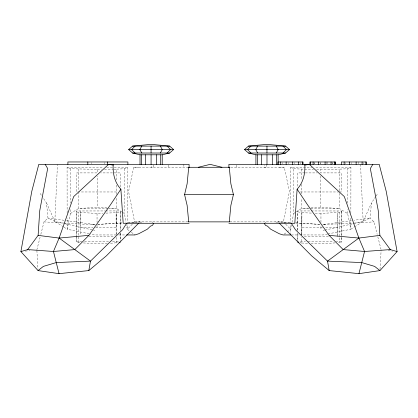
<?xml version="1.0" encoding="UTF-8"?>
<svg xmlns="http://www.w3.org/2000/svg" width="418" height="418" viewBox="0 0 418 418"><rect width="100%" height="100%" fill="white"/><g stroke="black" fill="none" stroke-linecap="round" stroke-linejoin="round"><path stroke-width="0.31" stroke-dasharray="2.09 1.57" d="M106.977 207.918L97.509 207.338L97.504 176.082M67.131 212.929L67.079 167.294L70.328 168.741L97.509 169.389L97.509 172.906L76.734 172.906L76.729 191.966L117.589 191.966M116.45 198.325L116.444 208.493L121.753 211.874M116.455 194.511L116.45 184.343M116.455 179.897L116.47 169.159L124.407 168.741L127.323 167.226L127.26 229.289L130.85 231.933M120.415 186.883L120.436 172.906L100.66 172.906M236.316 167.289L236.316 164.352M301.796 234.733L301.822 215.813M297.825 230.151L297.856 211.821L301.916 212.689L301.848 234.811M320.946 228.656L320.951 225.501M320.951 222.339L320.961 213.488L339.777 212.271L341.569 211.863L341.469 210.975L297.757 210.933L297.71 230.527M337.342 235.277L337.373 213.577M339.411 193.236L339.4 208.493L347.63 213.567L350.854 229.231L328.172 233.913M300.411 191.966L339.411 191.966L339.426 169.149L347.671 168.741L350.921 167.294L350.869 212.929M339.777 212.271L339.62 242.612L338.324 242.696M341.469 210.975L341.365 236.886M341.569 211.863L341.428 242.2L339.62 242.612M347.63 213.567L347.635 209.669M347.64 203.169L347.671 168.741M350.864 218.149L350.854 229.231L354.062 227.199M301.796 234.676L301.806 227.679L322.487 227.763M301.801 226.107L301.827 210.933M337.342 236.583L337.352 227.826L325.073 227.773M337.347 226.138L337.378 210.97M290.719 234.953L290.677 167.226A57.6 4.008 0 0 0 311.959 167.806M297.689 233.056L297.626 241.275L305.453 241.285M297.741 240.266L297.799 233.312M307.491 243.271L301.78 243.03L301.827 237.34M341.36 237.518L341.323 241.311L336.109 241.306M63.4 226.859L54.842 221.441L57.465 164.358M380.014 269.296L381.111 250.513M375.714 196.632L371.477 202.97L370.024 218.034L373.99 221.89L377.172 234.32M79.676 242.696L76.572 242.2L76.531 210.975L105.184 210.944M287.15 231.933L290.74 229.289L291.539 224.884M291.994 222.371L293.593 213.567L293.593 168.741L290.677 167.226M285.233 223.729L283.399 221.874L289.439 191.439L284.266 167.263L229.524 167.294M70.365 209.669L70.37 213.567L67.146 229.231L89.828 233.913M188.476 167.294L133.734 167.263L128.561 191.439L134.601 221.874L132.767 223.729M36.852 249.865L40.191 236.807M40.828 234.32L44.01 221.89L47.976 218.034L46.523 202.97L42.991 197.688M354.6 226.859L363.158 221.441L371.477 202.97M376.069 196.105L377.835 193.466M132.307 224.194L127.26 229.289L126.461 224.884M265.237 222.632L266.198 221.874M284.073 234.2L286.638 232.309M293.593 213.567L295.719 212.213M296.247 211.874L301.556 208.493L308.5 208.07M70.37 213.567L78.6 208.493L97.509 207.338M353.618 223.604L363.158 221.441L370.024 218.034L353.926 220.276M139.884 222.674L142.277 221.874M323.093 230.532L324.363 230.245M325 230.104L352.985 223.75M105.926 213.117L116.084 212.689L120.144 211.821L120.175 230.151M110.509 243.271L117.96 242.659M327.54 234.043L323.13 234.953L301.739 234.953M351.35 220.636L323.02 224.581L353.889 223.05M25.367 251.103L29.835 250.622M335.079 242.905L320.815 243.83L310.663 243.407M311.023 207.918L320.491 207.338L339.4 208.493L310.036 208.493M97.556 224.424L121.988 222.956M128.42 222.569L139.993 221.874L128.316 222.575M64.111 223.05L92.639 224.696L95.231 224.544M97.828 224.388L122.479 222.919M354.537 223.013L373.99 221.89M92.639 224.696L94.98 224.581L66.65 220.636M350.921 167.294L348.283 167.419A57.6 4.008 0 0 1 314.566 167.832M76.431 211.863L78.223 212.271L97.039 213.488L102.755 213.248M107.337 243.407L97.185 243.83L82.921 242.905M97.509 169.389L101.302 169.342M104.463 169.306L113.309 169.201M113.942 169.191L116.47 169.159M316.698 169.342L339.426 169.149M279.261 167.294L284.266 167.263M80.648 227.826L92.927 227.773M95.513 227.763L116.194 227.679M304.701 172.906L297.564 172.906L297.585 186.883M305.323 172.906L317.34 172.906M339.411 191.966L341.26 191.966L341.255 172.906L320.491 172.906L320.491 169.389M107.964 208.493L78.6 208.493L78.589 193.236M108.612 208.493L116.444 208.493L109.5 208.07M309.388 208.493L301.556 208.493L301.55 198.325M105.77 210.944L120.243 210.933L120.29 230.527M134.601 221.874L188.116 221.874M229.884 221.874L283.399 221.874M116.204 234.953L94.87 234.953L90.46 234.043M118.79 234.953L125.254 234.953M291.367 234.953L299.147 234.953M89.06 236.583L113.623 236.583M304.377 236.583L328.94 236.583M81.891 241.306L76.677 241.311L76.64 237.518M84.504 241.306L109.939 241.285M112.546 241.285L119.726 241.28M308.061 241.285L333.496 241.306M133.734 167.263L138.739 167.294M293.593 168.741L304.058 169.191M304.691 169.201L313.537 169.306M301.916 212.689L312.074 213.117M315.245 213.248L320.961 213.488M67.079 167.294L69.717 167.419A57.6 4.008 0 0 0 103.434 167.832M44.01 221.89L63.463 223.013M289.58 222.569L278.007 221.874L289.684 222.575M296.012 222.956L320.444 224.424M295.521 222.919L320.172 224.388M322.769 224.544L325.361 224.696M388.165 250.622L392.633 251.103M64.074 220.276L47.976 218.034L54.842 221.441L64.382 223.604M300.04 242.659L301.78 243.03M65.015 223.75L93 230.104M93.637 230.245L94.907 230.532M275.723 221.874L278.116 222.674M63.938 227.199L67.146 229.231L67.136 218.149M122.281 212.213L124.407 213.567L126.006 222.371M131.362 232.309L134.951 234.953M151.802 221.874L152.763 222.632M285.693 224.194L290.74 229.289M40.165 193.466L42.636 197.16M46.523 202.97L54.842 221.441M377.809 236.807L381.148 249.865M36.888 250.513L37.986 269.296M360.535 164.358L363.158 221.441M78.38 242.612L78.223 212.271M120.311 233.056L120.374 241.275M120.201 233.312L120.259 240.266M116.152 234.811L116.084 212.689M116.173 237.34L116.22 243.03M76.635 236.886L76.531 210.975M116.173 210.933L116.199 226.107M80.622 210.97L80.653 226.138M301.53 169.159L301.545 179.897M301.55 184.343L301.545 194.511M116.178 213.567L116.204 234.676M97.039 213.488L97.049 222.339M97.049 225.501L97.054 228.656M80.627 213.577L80.658 235.334M78.574 169.149L78.579 190.697M70.328 168.741L70.36 203.169M363.639 162.565L363.639 163.757M358.231 161.965L358.231 163.757M351.653 162.565L351.653 163.757M345.676 162.565L345.676 163.757M332.597 162.565L332.597 163.757M332.232 162.565L332.232 163.757M327.184 161.965L327.184 163.757M326.824 161.965L326.824 163.757M320.606 162.565L320.606 163.757M320.496 176.082L320.491 207.338M320.245 162.565L320.245 163.757M314.634 162.565L314.634 163.757M314.268 162.565L314.268 163.757M300.234 162.565L300.234 163.757M294.821 162.565L294.821 163.757M288.248 162.565L288.248 163.757M282.27 162.565L282.27 163.757M266.809 164.358L266.809 167.299L264.275 167.294L264.275 164.943M183.868 164.358L183.868 167.294M168.616 164.943L168.616 167.294M153.725 164.943L153.725 167.294L151.191 167.299L151.191 164.358M124.407 168.741L124.407 213.567M104.364 162.565L104.364 163.757M91.422 162.565L91.422 163.757M127.323 167.226A57.6 4.008 0 0 1 113.691 167.675M112.442 167.702A57.6 4.008 0 0 1 106.041 167.806"/><path stroke-width="0.63" d="M228.897 223.275L294.805 223.275L297.12 189.187C303.186 182.708 305.276 173.752 304.853 165.084L304.858 164.358M151.06 146.112L151.06 153.019M266.961 146.112L266.961 153.019M139.074 222.804L106.454 255.764L88.82 270.577L59.048 273.654L38.059 270.592L20.9 251.584L27.677 249.588L38.122 235.381L39.762 210.557L47.662 168.548L45.186 164.358M229.283 221.874L230.867 205.41L233.427 194.584L230.867 183.758L229.283 167.294L228.897 167.299L228.897 164.358L310.135 164.358M88.82 270.577L90.481 261.109L122.61 229.681L126.664 223.275M20.9 251.584L31.773 191.402L38.79 164.358L189.103 164.358L189.103 167.299L188.476 167.294L229.529 167.263L228.897 167.299M188.717 221.874L187.133 205.41L184.573 194.584L187.133 183.758L188.717 167.294L189.103 167.299M278.926 222.804L311.546 255.764L329.18 270.577L358.952 273.654L364.548 251.479L358.869 238.067L344.317 196.596L309.383 164.358L304.853 165.084M59.048 273.654L53.452 251.479L59.131 238.067L73.683 196.596L108.617 164.358L113.147 165.084C112.724 173.752 114.814 182.708 120.88 189.187L123.195 223.275L189.103 223.275M160.334 153.019L162.294 149.566L160.34 146.112M276.235 153.019L278.195 149.566L276.246 146.112M141.791 146.112L139.821 149.566L141.801 153.019M257.697 146.112L255.722 149.566L257.702 153.019M372.814 164.358L370.338 168.548L378.238 210.557L379.878 235.381L390.323 249.588L397.1 251.584L379.941 270.592L358.952 273.654M153.725 223.384L152.445 225.417L150.564 226.101L147.329 229.195L138.739 233.746L134.951 234.953L126.549 234.953M120.88 189.187L110.415 204.851L88.882 235.36L74.822 249.588L53.452 251.479L27.677 249.588M135.024 146.112L131.618 149.566L135.035 153.019M167.137 153.019L170.544 149.566L167.148 146.112M250.925 146.112L247.524 149.566L250.941 153.019M283.038 153.019L286.445 149.566L283.054 146.112M128.645 149.566L132.569 146.112L151.112 144.346L169.661 146.112L173.585 149.566L169.651 153.019L162.221 154.796L140.009 154.796L132.579 153.019L128.645 149.566L173.585 149.566M244.546 149.566L248.47 146.112L267.018 144.346L285.567 146.112L289.491 149.566L285.551 153.019L278.127 154.796L255.91 154.796L248.485 153.019L244.546 149.566L289.491 149.566M38.059 270.592L43.362 266.391L56.263 262.567L90.481 261.109L59.131 238.067L38.122 235.381M379.878 235.381L358.869 238.067L327.519 261.109L329.18 270.577M198.32 167.294L210.134 164.358L221.942 167.294M119.114 242.414L120.274 242.163M59.131 238.067L88.882 235.36M390.323 249.588L364.548 251.479L343.178 249.588L329.118 235.36L307.585 204.851L297.12 189.187M132.569 146.112L169.661 146.112M248.47 146.112L285.567 146.112M132.579 153.019L169.651 153.019M248.485 153.019L285.551 153.019M184.573 194.584L233.427 194.584M188.476 221.874L229.524 221.874M290.719 234.953L283.049 234.953L279.261 233.746L270.671 229.195L267.436 226.101L265.555 225.417L264.275 223.384M329.118 235.36L358.869 238.067M297.726 242.163L298.886 242.414M379.941 270.592L374.638 266.391L361.737 262.567L327.519 261.109L295.39 229.681L291.336 223.275M397.1 251.584L386.227 191.402L379.21 164.358L310.292 164.358L310.292 161.965M113.142 164.358L113.147 165.084M366.44 164.358L366.44 161.965L341.339 161.965L341.339 164.358M365.875 161.965L365.875 164.358M362.098 161.965L362.098 164.358M356.126 161.965L356.126 164.358M349.547 161.965L349.547 164.358M344.139 161.965L344.139 164.358M335.393 164.358L335.393 161.965L309.931 161.965L309.931 164.358M335.032 161.965L335.032 164.358M334.828 161.965L334.828 164.358M331.056 161.965L331.056 164.358M325.079 161.965L325.079 164.358M318.506 161.965L318.506 164.358M313.092 161.965L313.092 164.358M303.029 164.358L303.029 161.965L277.928 161.965L277.928 164.358M302.465 161.965L302.465 164.358M298.692 161.965L298.692 164.358M292.715 161.965L292.715 164.358M286.142 161.965L286.142 164.358M280.729 161.965L280.729 164.358M278.127 154.796L278.127 164.358M276.622 154.796L276.622 164.358M272.541 154.796L272.541 164.358M266.987 154.796L266.987 164.358M261.438 154.796L261.438 164.358M257.383 154.796L257.383 164.358M255.91 154.796L255.91 164.358M162.221 154.796L162.221 164.358M160.716 154.796L160.716 164.358M156.64 154.796L156.64 164.358M151.081 154.796L151.081 164.358M145.532 154.796L145.532 164.358M141.477 154.796L141.477 164.358M140.009 154.796L140.009 164.358M127.898 164.358L127.898 161.965L67.894 161.965L67.894 164.358M107.51 161.965L107.51 164.358M87.822 161.965L87.822 164.358"/></g></svg>
